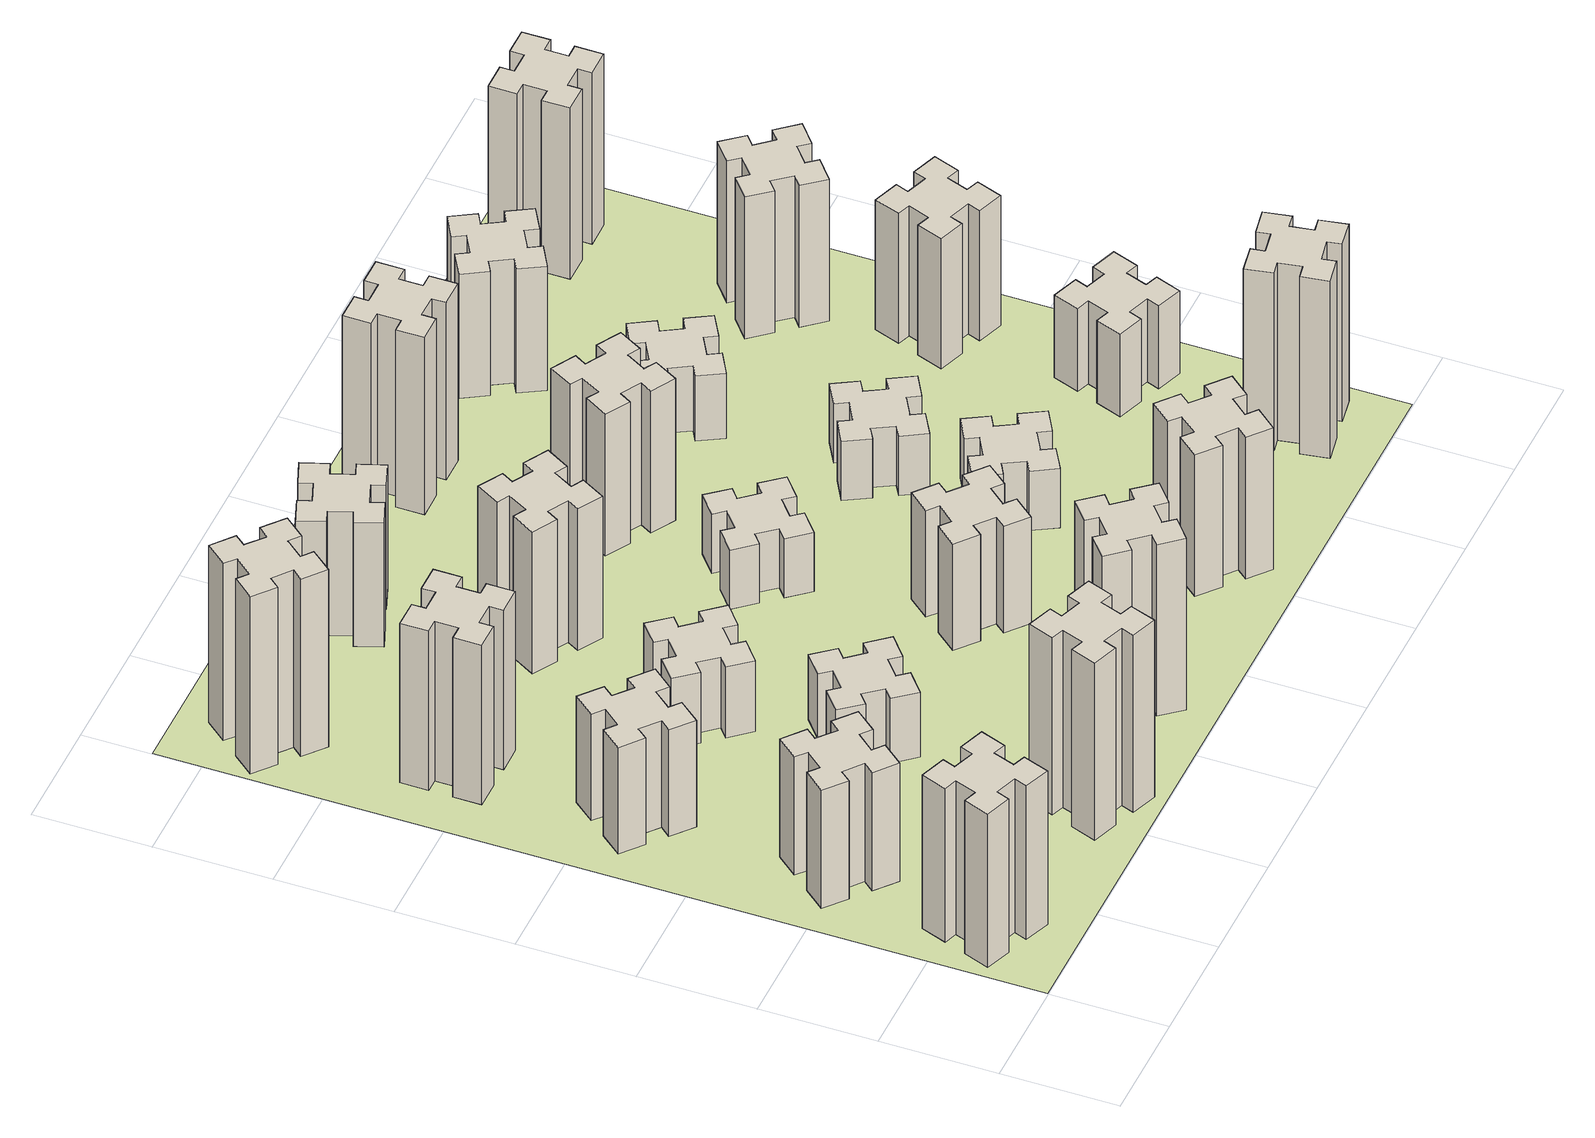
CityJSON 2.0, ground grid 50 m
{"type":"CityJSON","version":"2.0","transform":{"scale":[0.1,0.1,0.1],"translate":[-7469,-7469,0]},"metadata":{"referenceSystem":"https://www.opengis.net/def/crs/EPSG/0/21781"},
"CityObjects":{
"building1":{"type":"Building","attributes":{"class":"1000","function":"1000","usage":"1000","yearOfConstruction":2016,"roofType":"1000","measuredHeight":78,"storeysAboveGround":30,"storeysBelowGround":0},"geometry":[{"type":"Solid","lod":"1","boundaries":[[[[0,1,2,3,4,5,6,7,8,9,10,11,12,13,14,15,16,17,18,19]],[[17,16,20,21]],[[16,15,22,20]],[[15,14,23,22]],[[14,13,24,23]],[[13,12,25,24]],[[12,11,26,25]],[[11,10,27,26]],[[10,9,28,27]],[[9,8,29,28]],[[8,7,30,29]],[[7,6,31,30]],[[6,5,32,31]],[[5,4,33,32]],[[4,3,34,33]],[[3,2,35,34]],[[2,1,36,35]],[[1,0,37,36]],[[0,19,38,37]],[[19,18,39,38]],[[18,17,21,39]],[[24,25,26,27,28,29,30,31,32,33,34,35,36,37,38,39,21,20,22,23]]]]}]},
"building2":{"type":"Building","attributes":{"class":"1000","function":"1000","usage":"1000","yearOfConstruction":2016,"roofType":"1000","measuredHeight":60,"storeysAboveGround":30,"storeysBelowGround":0},"geometry":[{"type":"Solid","lod":"1","boundaries":[[[[40,41,42,43,44,45,46,47,48,49,50,51,52,53,54,55,56,57,58,59]],[[57,56,60,61]],[[56,55,62,60]],[[55,54,63,62]],[[54,53,64,63]],[[53,52,65,64]],[[52,51,66,65]],[[51,50,67,66]],[[50,49,68,67]],[[49,48,69,68]],[[48,47,70,69]],[[47,46,71,70]],[[46,45,72,71]],[[45,44,73,72]],[[44,43,74,73]],[[43,42,75,74]],[[42,41,76,75]],[[41,40,77,76]],[[40,59,78,77]],[[59,58,79,78]],[[58,57,61,79]],[[64,65,66,67,68,69,70,71,72,73,74,75,76,77,78,79,61,60,62,63]]]]}]},
"building3":{"type":"Building","attributes":{"class":"1000","function":"1000","usage":"1000","yearOfConstruction":2016,"roofType":"1000","measuredHeight":54,"storeysAboveGround":30,"storeysBelowGround":0},"geometry":[{"type":"Solid","lod":"1","boundaries":[[[[80,81,82,83,84,85,86,87,88,89,90,91,92,93,94,95,96,97,98,99]],[[97,96,100,101]],[[96,95,102,100]],[[95,94,103,102]],[[94,93,104,103]],[[93,92,105,104]],[[92,91,106,105]],[[91,90,107,106]],[[90,89,108,107]],[[89,88,109,108]],[[88,87,110,109]],[[87,86,111,110]],[[86,85,112,111]],[[85,84,113,112]],[[84,83,114,113]],[[83,82,115,114]],[[82,81,116,115]],[[81,80,117,116]],[[80,99,118,117]],[[99,98,119,118]],[[98,97,101,119]],[[104,105,106,107,108,109,110,111,112,113,114,115,116,117,118,119,101,100,102,103]]]]}]},
"building4":{"type":"Building","attributes":{"class":"1000","function":"1000","usage":"1000","yearOfConstruction":2016,"roofType":"1000","measuredHeight":81,"storeysAboveGround":30,"storeysBelowGround":0},"geometry":[{"type":"Solid","lod":"1","boundaries":[[[[120,121,122,123,124,125,126,127,128,129,130,131,132,133,134,135,136,137,138,139]],[[137,136,140,141]],[[136,135,142,140]],[[135,134,143,142]],[[134,133,144,143]],[[133,132,145,144]],[[132,131,146,145]],[[131,130,147,146]],[[130,129,148,147]],[[129,128,149,148]],[[128,127,150,149]],[[127,126,151,150]],[[126,125,152,151]],[[125,124,153,152]],[[124,123,154,153]],[[123,122,155,154]],[[122,121,156,155]],[[121,120,157,156]],[[120,139,158,157]],[[139,138,159,158]],[[138,137,141,159]],[[144,145,146,147,148,149,150,151,152,153,154,155,156,157,158,159,141,140,142,143]]]]}]},
"building5":{"type":"Building","attributes":{"class":"1000","function":"1000","usage":"1000","yearOfConstruction":2016,"roofType":"1000","measuredHeight":90,"storeysAboveGround":30,"storeysBelowGround":0},"geometry":[{"type":"Solid","lod":"1","boundaries":[[[[160,161,162,163,164,165,166,167,168,169,170,171,172,173,174,175,176,177,178,179]],[[177,176,180,181]],[[176,175,182,180]],[[175,174,183,182]],[[174,173,184,183]],[[173,172,185,184]],[[172,171,186,185]],[[171,170,187,186]],[[170,169,188,187]],[[169,168,189,188]],[[168,167,190,189]],[[167,166,191,190]],[[166,165,192,191]],[[165,164,193,192]],[[164,163,194,193]],[[163,162,195,194]],[[162,161,196,195]],[[161,160,197,196]],[[160,179,198,197]],[[179,178,199,198]],[[178,177,181,199]],[[184,185,186,187,188,189,190,191,192,193,194,195,196,197,198,199,181,180,182,183]]]]}]},
"building6":{"type":"Building","attributes":{"class":"1000","function":"1000","usage":"1000","yearOfConstruction":2016,"roofType":"1000","measuredHeight":90,"storeysAboveGround":30,"storeysBelowGround":0},"geometry":[{"type":"Solid","lod":"1","boundaries":[[[[200,201,202,203,204,205,206,207,208,209,210,211,212,213,214,215,216,217,218,219]],[[217,216,220,221]],[[216,215,222,220]],[[215,214,223,222]],[[214,213,224,223]],[[213,212,225,224]],[[212,211,226,225]],[[211,210,227,226]],[[210,209,228,227]],[[209,208,229,228]],[[208,207,230,229]],[[207,206,231,230]],[[206,205,232,231]],[[205,204,233,232]],[[204,203,234,233]],[[203,202,235,234]],[[202,201,236,235]],[[201,200,237,236]],[[200,219,238,237]],[[219,218,239,238]],[[218,217,221,239]],[[224,225,226,227,228,229,230,231,232,233,234,235,236,237,238,239,221,220,222,223]]]]}]},
"building7":{"type":"Building","attributes":{"class":"1000","function":"1000","usage":"1000","yearOfConstruction":2016,"roofType":"1000","measuredHeight":33,"storeysAboveGround":30,"storeysBelowGround":0},"geometry":[{"type":"Solid","lod":"1","boundaries":[[[[240,241,242,243,244,245,246,247,248,249,250,251,252,253,254,255,256,257,258,259]],[[257,256,260,261]],[[256,255,262,260]],[[255,254,263,262]],[[254,253,264,263]],[[253,252,265,264]],[[252,251,266,265]],[[251,250,267,266]],[[250,249,268,267]],[[249,248,269,268]],[[248,247,270,269]],[[247,246,271,270]],[[246,245,272,271]],[[245,244,273,272]],[[244,243,274,273]],[[243,242,275,274]],[[242,241,276,275]],[[241,240,277,276]],[[240,259,278,277]],[[259,258,279,278]],[[258,257,261,279]],[[264,265,266,267,268,269,270,271,272,273,274,275,276,277,278,279,261,260,262,263]]]]}]},
"building8":{"type":"Building","attributes":{"class":"1000","function":"1000","usage":"1000","yearOfConstruction":2016,"roofType":"1000","measuredHeight":36,"storeysAboveGround":30,"storeysBelowGround":0},"geometry":[{"type":"Solid","lod":"1","boundaries":[[[[280,281,282,283,284,285,286,287,288,289,290,291,292,293,294,295,296,297,298,299]],[[297,296,300,301]],[[296,295,302,300]],[[295,294,303,302]],[[294,293,304,303]],[[293,292,305,304]],[[292,291,306,305]],[[291,290,307,306]],[[290,289,308,307]],[[289,288,309,308]],[[288,287,310,309]],[[287,286,311,310]],[[286,285,312,311]],[[285,284,313,312]],[[284,283,314,313]],[[283,282,315,314]],[[282,281,316,315]],[[281,280,317,316]],[[280,299,318,317]],[[299,298,319,318]],[[298,297,301,319]],[[304,305,306,307,308,309,310,311,312,313,314,315,316,317,318,319,301,300,302,303]]]]}]},
"building9":{"type":"Building","attributes":{"class":"1000","function":"1000","usage":"1000","yearOfConstruction":2016,"roofType":"1000","measuredHeight":87,"storeysAboveGround":30,"storeysBelowGround":0},"geometry":[{"type":"Solid","lod":"1","boundaries":[[[[320,321,322,323,324,325,326,327,328,329,330,331,332,333,334,335,336,337,338,339]],[[337,336,340,341]],[[336,335,342,340]],[[335,334,343,342]],[[334,333,344,343]],[[333,332,345,344]],[[332,331,346,345]],[[331,330,347,346]],[[330,329,348,347]],[[329,328,349,348]],[[328,327,350,349]],[[327,326,351,350]],[[326,325,352,351]],[[325,324,353,352]],[[324,323,354,353]],[[323,322,355,354]],[[322,321,356,355]],[[321,320,357,356]],[[320,339,358,357]],[[339,338,359,358]],[[338,337,341,359]],[[344,345,346,347,348,349,350,351,352,353,354,355,356,357,358,359,341,340,342,343]]]]}]},
"building10":{"type":"Building","attributes":{"class":"1000","function":"1000","usage":"1000","yearOfConstruction":2016,"roofType":"1000","measuredHeight":72,"storeysAboveGround":30,"storeysBelowGround":0},"geometry":[{"type":"Solid","lod":"1","boundaries":[[[[360,361,362,363,364,365,366,367,368,369,370,371,372,373,374,375,376,377,378,379]],[[377,376,380,381]],[[376,375,382,380]],[[375,374,383,382]],[[374,373,384,383]],[[373,372,385,384]],[[372,371,386,385]],[[371,370,387,386]],[[370,369,388,387]],[[369,368,389,388]],[[368,367,390,389]],[[367,366,391,390]],[[366,365,392,391]],[[365,364,393,392]],[[364,363,394,393]],[[363,362,395,394]],[[362,361,396,395]],[[361,360,397,396]],[[360,379,398,397]],[[379,378,399,398]],[[378,377,381,399]],[[384,385,386,387,388,389,390,391,392,393,394,395,396,397,398,399,381,380,382,383]]]]}]},
"building11":{"type":"Building","attributes":{"class":"1000","function":"1000","usage":"1000","yearOfConstruction":2016,"roofType":"1000","measuredHeight":63,"storeysAboveGround":30,"storeysBelowGround":0},"geometry":[{"type":"Solid","lod":"1","boundaries":[[[[400,401,402,403,404,405,406,407,408,409,410,411,412,413,414,415,416,417,418,419]],[[417,416,420,421]],[[416,415,422,420]],[[415,414,423,422]],[[414,413,424,423]],[[413,412,425,424]],[[412,411,426,425]],[[411,410,427,426]],[[410,409,428,427]],[[409,408,429,428]],[[408,407,430,429]],[[407,406,431,430]],[[406,405,432,431]],[[405,404,433,432]],[[404,403,434,433]],[[403,402,435,434]],[[402,401,436,435]],[[401,400,437,436]],[[400,419,438,437]],[[419,418,439,438]],[[418,417,421,439]],[[424,425,426,427,428,429,430,431,432,433,434,435,436,437,438,439,421,420,422,423]]]]}]},
"building12":{"type":"Building","attributes":{"class":"1000","function":"1000","usage":"1000","yearOfConstruction":2016,"roofType":"1000","measuredHeight":54,"storeysAboveGround":30,"storeysBelowGround":0},"geometry":[{"type":"Solid","lod":"1","boundaries":[[[[440,441,442,443,444,445,446,447,448,449,450,451,452,453,454,455,456,457,458,459]],[[457,456,460,461]],[[456,455,462,460]],[[455,454,463,462]],[[454,453,464,463]],[[453,452,465,464]],[[452,451,466,465]],[[451,450,467,466]],[[450,449,468,467]],[[449,448,469,468]],[[448,447,470,469]],[[447,446,471,470]],[[446,445,472,471]],[[445,444,473,472]],[[444,443,474,473]],[[443,442,475,474]],[[442,441,476,475]],[[441,440,477,476]],[[440,459,478,477]],[[459,458,479,478]],[[458,457,461,479]],[[464,465,466,467,468,469,470,471,472,473,474,475,476,477,478,479,461,460,462,463]]]]}]},
"building13":{"type":"Building","attributes":{"class":"1000","function":"1000","usage":"1000","yearOfConstruction":2016,"roofType":"1000","measuredHeight":30,"storeysAboveGround":30,"storeysBelowGround":0},"geometry":[{"type":"Solid","lod":"1","boundaries":[[[[480,481,482,483,484,485,486,487,488,489,490,491,492,493,494,495,496,497,498,499]],[[497,496,500,501]],[[496,495,502,500]],[[495,494,503,502]],[[494,493,504,503]],[[493,492,505,504]],[[492,491,506,505]],[[491,490,507,506]],[[490,489,508,507]],[[489,488,509,508]],[[488,487,510,509]],[[487,486,511,510]],[[486,485,512,511]],[[485,484,513,512]],[[484,483,514,513]],[[483,482,515,514]],[[482,481,516,515]],[[481,480,517,516]],[[480,499,518,517]],[[499,498,519,518]],[[498,497,501,519]],[[504,505,506,507,508,509,510,511,512,513,514,515,516,517,518,519,501,500,502,503]]]]}]},
"building14":{"type":"Building","attributes":{"class":"1000","function":"1000","usage":"1000","yearOfConstruction":2016,"roofType":"1000","measuredHeight":72,"storeysAboveGround":30,"storeysBelowGround":0},"geometry":[{"type":"Solid","lod":"1","boundaries":[[[[520,521,522,523,524,525,526,527,528,529,530,531,532,533,534,535,536,537,538,539]],[[537,536,540,541]],[[536,535,542,540]],[[535,534,543,542]],[[534,533,544,543]],[[533,532,545,544]],[[532,531,546,545]],[[531,530,547,546]],[[530,529,548,547]],[[529,528,549,548]],[[528,527,550,549]],[[527,526,551,550]],[[526,525,552,551]],[[525,524,553,552]],[[524,523,554,553]],[[523,522,555,554]],[[522,521,556,555]],[[521,520,557,556]],[[520,539,558,557]],[[539,538,559,558]],[[538,537,541,559]],[[544,545,546,547,548,549,550,551,552,553,554,555,556,557,558,559,541,540,542,543]]]]}]},
"building15":{"type":"Building","attributes":{"class":"1000","function":"1000","usage":"1000","yearOfConstruction":2016,"roofType":"1000","measuredHeight":72,"storeysAboveGround":30,"storeysBelowGround":0},"geometry":[{"type":"Solid","lod":"1","boundaries":[[[[560,561,562,563,564,565,566,567,568,569,570,571,572,573,574,575,576,577,578,579]],[[577,576,580,581]],[[576,575,582,580]],[[575,574,583,582]],[[574,573,584,583]],[[573,572,585,584]],[[572,571,586,585]],[[571,570,587,586]],[[570,569,588,587]],[[569,568,589,588]],[[568,567,590,589]],[[567,566,591,590]],[[566,565,592,591]],[[565,564,593,592]],[[564,563,594,593]],[[563,562,595,594]],[[562,561,596,595]],[[561,560,597,596]],[[560,579,598,597]],[[579,578,599,598]],[[578,577,581,599]],[[584,585,586,587,588,589,590,591,592,593,594,595,596,597,598,599,581,580,582,583]]]]}]},
"building16":{"type":"Building","attributes":{"class":"1000","function":"1000","usage":"1000","yearOfConstruction":2016,"roofType":"1000","measuredHeight":90,"storeysAboveGround":30,"storeysBelowGround":0},"geometry":[{"type":"Solid","lod":"1","boundaries":[[[[600,601,602,603,604,605,606,607,608,609,610,611,612,613,614,615,616,617,618,619]],[[617,616,620,621]],[[616,615,622,620]],[[615,614,623,622]],[[614,613,624,623]],[[613,612,625,624]],[[612,611,626,625]],[[611,610,627,626]],[[610,609,628,627]],[[609,608,629,628]],[[608,607,630,629]],[[607,606,631,630]],[[606,605,632,631]],[[605,604,633,632]],[[604,603,634,633]],[[603,602,635,634]],[[602,601,636,635]],[[601,600,637,636]],[[600,619,638,637]],[[619,618,639,638]],[[618,617,621,639]],[[624,625,626,627,628,629,630,631,632,633,634,635,636,637,638,639,621,620,622,623]]]]}]},
"building17":{"type":"Building","attributes":{"class":"1000","function":"1000","usage":"1000","yearOfConstruction":2016,"roofType":"1000","measuredHeight":30,"storeysAboveGround":30,"storeysBelowGround":0},"geometry":[{"type":"Solid","lod":"1","boundaries":[[[[640,641,642,643,644,645,646,647,648,649,650,651,652,653,654,655,656,657,658,659]],[[657,656,660,661]],[[656,655,662,660]],[[655,654,663,662]],[[654,653,664,663]],[[653,652,665,664]],[[652,651,666,665]],[[651,650,667,666]],[[650,649,668,667]],[[649,648,669,668]],[[648,647,670,669]],[[647,646,671,670]],[[646,645,672,671]],[[645,644,673,672]],[[644,643,674,673]],[[643,642,675,674]],[[642,641,676,675]],[[641,640,677,676]],[[640,659,678,677]],[[659,658,679,678]],[[658,657,661,679]],[[664,665,666,667,668,669,670,671,672,673,674,675,676,677,678,679,661,660,662,663]]]]}]},
"building18":{"type":"Building","attributes":{"class":"1000","function":"1000","usage":"1000","yearOfConstruction":2016,"roofType":"1000","measuredHeight":30,"storeysAboveGround":30,"storeysBelowGround":0},"geometry":[{"type":"Solid","lod":"1","boundaries":[[[[680,681,682,683,684,685,686,687,688,689,690,691,692,693,694,695,696,697,698,699]],[[697,696,700,701]],[[696,695,702,700]],[[695,694,703,702]],[[694,693,704,703]],[[693,692,705,704]],[[692,691,706,705]],[[691,690,707,706]],[[690,689,708,707]],[[689,688,709,708]],[[688,687,710,709]],[[687,686,711,710]],[[686,685,712,711]],[[685,684,713,712]],[[684,683,714,713]],[[683,682,715,714]],[[682,681,716,715]],[[681,680,717,716]],[[680,699,718,717]],[[699,698,719,718]],[[698,697,701,719]],[[704,705,706,707,708,709,710,711,712,713,714,715,716,717,718,719,701,700,702,703]]]]}]},
"building19":{"type":"Building","attributes":{"class":"1000","function":"1000","usage":"1000","yearOfConstruction":2016,"roofType":"1000","measuredHeight":33,"storeysAboveGround":30,"storeysBelowGround":0},"geometry":[{"type":"Solid","lod":"1","boundaries":[[[[720,721,722,723,724,725,726,727,728,729,730,731,732,733,734,735,736,737,738,739]],[[737,736,740,741]],[[736,735,742,740]],[[735,734,743,742]],[[734,733,744,743]],[[733,732,745,744]],[[732,731,746,745]],[[731,730,747,746]],[[730,729,748,747]],[[729,728,749,748]],[[728,727,750,749]],[[727,726,751,750]],[[726,725,752,751]],[[725,724,753,752]],[[724,723,754,753]],[[723,722,755,754]],[[722,721,756,755]],[[721,720,757,756]],[[720,739,758,757]],[[739,738,759,758]],[[738,737,741,759]],[[744,745,746,747,748,749,750,751,752,753,754,755,756,757,758,759,741,740,742,743]]]]}]},
"building20":{"type":"Building","attributes":{"class":"1000","function":"1000","usage":"1000","yearOfConstruction":2016,"roofType":"1000","measuredHeight":90,"storeysAboveGround":30,"storeysBelowGround":0},"geometry":[{"type":"Solid","lod":"1","boundaries":[[[[760,761,762,763,764,765,766,767,768,769,770,771,772,773,774,775,776,777,778,779]],[[777,776,780,781]],[[776,775,782,780]],[[775,774,783,782]],[[774,773,784,783]],[[773,772,785,784]],[[772,771,786,785]],[[771,770,787,786]],[[770,769,788,787]],[[769,768,789,788]],[[768,767,790,789]],[[767,766,791,790]],[[766,765,792,791]],[[765,764,793,792]],[[764,763,794,793]],[[763,762,795,794]],[[762,761,796,795]],[[761,760,797,796]],[[760,779,798,797]],[[779,778,799,798]],[[778,777,781,799]],[[784,785,786,787,788,789,790,791,792,793,794,795,796,797,798,799,781,780,782,783]]]]}]},
"building21":{"type":"Building","attributes":{"class":"1000","function":"1000","usage":"1000","yearOfConstruction":2016,"roofType":"1000","measuredHeight":63,"storeysAboveGround":30,"storeysBelowGround":0},"geometry":[{"type":"Solid","lod":"1","boundaries":[[[[800,801,802,803,804,805,806,807,808,809,810,811,812,813,814,815,816,817,818,819]],[[817,816,820,821]],[[816,815,822,820]],[[815,814,823,822]],[[814,813,824,823]],[[813,812,825,824]],[[812,811,826,825]],[[811,810,827,826]],[[810,809,828,827]],[[809,808,829,828]],[[808,807,830,829]],[[807,806,831,830]],[[806,805,832,831]],[[805,804,833,832]],[[804,803,834,833]],[[803,802,835,834]],[[802,801,836,835]],[[801,800,837,836]],[[800,819,838,837]],[[819,818,839,838]],[[818,817,821,839]],[[824,825,826,827,828,829,830,831,832,833,834,835,836,837,838,839,821,820,822,823]]]]}]},
"building22":{"type":"Building","attributes":{"class":"1000","function":"1000","usage":"1000","yearOfConstruction":2016,"roofType":"1000","measuredHeight":42,"storeysAboveGround":30,"storeysBelowGround":0},"geometry":[{"type":"Solid","lod":"1","boundaries":[[[[840,841,842,843,844,845,846,847,848,849,850,851,852,853,854,855,856,857,858,859]],[[857,856,860,861]],[[856,855,862,860]],[[855,854,863,862]],[[854,853,864,863]],[[853,852,865,864]],[[852,851,866,865]],[[851,850,867,866]],[[850,849,868,867]],[[849,848,869,868]],[[848,847,870,869]],[[847,846,871,870]],[[846,845,872,871]],[[845,844,873,872]],[[844,843,874,873]],[[843,842,875,874]],[[842,841,876,875]],[[841,840,877,876]],[[840,859,878,877]],[[859,858,879,878]],[[858,857,861,879]],[[864,865,866,867,868,869,870,871,872,873,874,875,876,877,878,879,861,860,862,863]]]]}]},
"building23":{"type":"Building","attributes":{"class":"1000","function":"1000","usage":"1000","yearOfConstruction":2016,"roofType":"1000","measuredHeight":66,"storeysAboveGround":30,"storeysBelowGround":0},"geometry":[{"type":"Solid","lod":"1","boundaries":[[[[880,881,882,883,884,885,886,887,888,889,890,891,892,893,894,895,896,897,898,899]],[[897,896,900,901]],[[896,895,902,900]],[[895,894,903,902]],[[894,893,904,903]],[[893,892,905,904]],[[892,891,906,905]],[[891,890,907,906]],[[890,889,908,907]],[[889,888,909,908]],[[888,887,910,909]],[[887,886,911,910]],[[886,885,912,911]],[[885,884,913,912]],[[884,883,914,913]],[[883,882,915,914]],[[882,881,916,915]],[[881,880,917,916]],[[880,899,918,917]],[[899,898,919,918]],[[898,897,901,919]],[[904,905,906,907,908,909,910,911,912,913,914,915,916,917,918,919,901,900,902,903]]]]}]},
"building24":{"type":"Building","attributes":{"class":"1000","function":"1000","usage":"1000","yearOfConstruction":2016,"roofType":"1000","measuredHeight":72,"storeysAboveGround":30,"storeysBelowGround":0},"geometry":[{"type":"Solid","lod":"1","boundaries":[[[[920,921,922,923,924,925,926,927,928,929,930,931,932,933,934,935,936,937,938,939]],[[937,936,940,941]],[[936,935,942,940]],[[935,934,943,942]],[[934,933,944,943]],[[933,932,945,944]],[[932,931,946,945]],[[931,930,947,946]],[[930,929,948,947]],[[929,928,949,948]],[[928,927,950,949]],[[927,926,951,950]],[[926,925,952,951]],[[925,924,953,952]],[[924,923,954,953]],[[923,922,955,954]],[[922,921,956,955]],[[921,920,957,956]],[[920,939,958,957]],[[939,938,959,958]],[[938,937,941,959]],[[944,945,946,947,948,949,950,951,952,953,954,955,956,957,958,959,941,940,942,943]]]]}]},
"building25":{"type":"Building","attributes":{"class":"1000","function":"1000","usage":"1000","yearOfConstruction":2016,"roofType":"1000","measuredHeight":87,"storeysAboveGround":30,"storeysBelowGround":0},"geometry":[{"type":"Solid","lod":"1","boundaries":[[[[960,961,962,963,964,965,966,967,968,969,970,971,972,973,974,975,976,977,978,979]],[[977,976,980,981]],[[976,975,982,980]],[[975,974,983,982]],[[974,973,984,983]],[[973,972,985,984]],[[972,971,986,985]],[[971,970,987,986]],[[970,969,988,987]],[[969,968,989,988]],[[968,967,990,989]],[[967,966,991,990]],[[966,965,992,991]],[[965,964,993,992]],[[964,963,994,993]],[[963,962,995,994]],[[962,961,996,995]],[[961,960,997,996]],[[960,979,998,997]],[[979,978,999,998]],[[978,977,981,999]],[[984,985,986,987,988,989,990,991,992,993,994,995,996,997,998,999,981,980,982,983]]]]}]},
"landuse1":{"type":"LandUse","attributes":{"name":"plot1","function":"1010"},"geometry":[{"type":"MultiSurface","lod":"1","boundaries":[[[1000,1001,1002,1003]]]}]}
},
"vertices":[
[191,289,0],[285,255,0],[264,199,0],[377,157,0],[418,270,0],[362,291,0],[396,385,0],[452,364,0],[493,477,0],[380,518,0],[360,462,0],[266,496,0],[287,552,0],[174,593,0],[133,480,0],[189,460,0],[155,366,0],[99,387,0],[57,274,0],[170,233,0],[155,366,780],[99,387,780],[189,460,780],[133,480,780],[174,593,780],[287,552,780],[266,496,780],[360,462,780],[380,518,780],[493,477,780],[452,364,780],[396,385,780],[362,291,780],[418,270,780],[377,157,780],[264,199,780],[285,255,780],[191,289,780],[170,233,780],[57,274,780],
[484,1067,0],[408,1132,0],[446,1178,0],[354,1255,0],[277,1163,0],[323,1124,0],[259,1048,0],[213,1086,0],[136,994,0],[228,917,0],[266,963,0],[343,899,0],[304,853,0],[396,776,0],[473,868,0],[427,906,0],[492,983,0],[538,944,0],[615,1036,0],[523,1113,0],[492,983,600],[538,944,600],[427,906,600],[473,868,600],[396,776,600],[304,853,600],[343,899,600],[266,963,600],[228,917,600],[136,994,600],[213,1086,600],[259,1048,600],[323,1124,600],[277,1163,600],[354,1255,600],[446,1178,600],[408,1132,600],[484,1067,600],[523,1113,600],[615,1036,600],
[484,1907,0],[408,1972,0],[446,2018,0],[354,2095,0],[277,2003,0],[323,1964,0],[259,1888,0],[213,1926,0],[136,1834,0],[228,1757,0],[266,1803,0],[343,1739,0],[304,1693,0],[396,1616,0],[473,1708,0],[427,1746,0],[492,1823,0],[538,1784,0],[615,1876,0],[523,1953,0],[492,1823,540],[538,1784,540],[427,1746,540],[473,1708,540],[396,1616,540],[304,1693,540],[343,1739,540],[266,1803,540],[228,1757,540],[136,1834,540],[213,1926,540],[259,1888,540],[323,1964,540],[277,2003,540],[354,2095,540],[446,2018,540],[408,1972,540],[484,1907,540],[523,1953,540],[615,1876,540],
[485,2545,0],[485,2645,0],[545,2645,0],[545,2765,0],[425,2765,0],[425,2705,0],[325,2705,0],[325,2765,0],[205,2765,0],[205,2645,0],[265,2645,0],[265,2545,0],[205,2545,0],[205,2425,0],[325,2425,0],[325,2485,0],[425,2485,0],[425,2425,0],[545,2425,0],[545,2545,0],[425,2485,810],[425,2425,810],[325,2485,810],[325,2425,810],[205,2425,810],[205,2545,810],[265,2545,810],[265,2645,810],[205,2645,810],[205,2765,810],[325,2765,810],[325,2705,810],[425,2705,810],[425,2765,810],[545,2765,810],[545,2645,810],[485,2645,810],[485,2545,810],[545,2545,810],[545,2425,810],
[1029,360,0],[995,266,0],[939,287,0],[897,174,0],[1010,133,0],[1031,189,0],[1125,155,0],[1104,99,0],[1217,57,0],[1258,170,0],[1202,191,0],[1236,285,0],[1292,264,0],[1333,377,0],[1220,418,0],[1200,362,0],[1106,396,0],[1127,452,0],[1014,493,0],[973,380,0],[1106,396,900],[1127,452,900],[1200,362,900],[1220,418,900],[1333,377,900],[1292,264,900],[1236,285,900],[1202,191,900],[1258,170,900],[1217,57,900],[1104,99,900],[1125,155,900],[1031,189,900],[1010,133,900],[897,174,900],[939,287,900],[995,266,900],[1029,360,900],[973,380,900],[1014,493,900],
[384,3387,0],[308,3452,0],[346,3498,0],[254,3575,0],[177,3483,0],[223,3444,0],[159,3368,0],[113,3406,0],[36,3314,0],[128,3237,0],[166,3283,0],[243,3219,0],[204,3173,0],[296,3096,0],[373,3188,0],[327,3226,0],[392,3303,0],[438,3264,0],[515,3356,0],[423,3433,0],[392,3303,900],[438,3264,900],[327,3226,900],[373,3188,900],[296,3096,900],[204,3173,900],[243,3219,900],[166,3283,900],[128,3237,900],[36,3314,900],[113,3406,900],[159,3368,900],[223,3444,900],[177,3483,900],[254,3575,900],[346,3498,900],[308,3452,900],[384,3387,900],[423,3433,900],[515,3356,900],
[1083,1332,0],[1006,1267,0],[968,1313,0],[876,1236,0],[953,1144,0],[999,1183,0],[1063,1106,0],[1017,1068,0],[1094,976,0],[1186,1053,0],[1148,1099,0],[1224,1163,0],[1263,1117,0],[1355,1194,0],[1278,1286,0],[1232,1248,0],[1167,1324,0],[1213,1363,0],[1136,1455,0],[1044,1378,0],[1167,1324,330],[1213,1363,330],[1232,1248,330],[1278,1286,330],[1355,1194,330],[1263,1117,330],[1224,1163,330],[1148,1099,330],[1186,1053,330],[1094,976,330],[1017,1068,330],[1063,1106,330],[999,1183,330],[953,1144,330],[876,1236,330],[968,1313,330],[1006,1267,330],[1083,1332,330],[1044,1378,330],[1136,1455,330],
[983,1972,0],[906,1907,0],[868,1953,0],[776,1876,0],[853,1784,0],[899,1823,0],[963,1746,0],[917,1708,0],[994,1616,0],[1086,1693,0],[1048,1739,0],[1124,1803,0],[1163,1757,0],[1255,1834,0],[1178,1926,0],[1132,1888,0],[1067,1964,0],[1113,2003,0],[1036,2095,0],[944,2018,0],[1067,1964,360],[1113,2003,360],[1132,1888,360],[1178,1926,360],[1255,1834,360],[1163,1757,360],[1124,1803,360],[1048,1739,360],[1086,1693,360],[994,1616,360],[917,1708,360],[963,1746,360],[899,1823,360],[853,1784,360],[776,1876,360],[868,1953,360],[906,1907,360],[983,1972,360],[944,2018,360],[1036,2095,360],
[1639,343,0],[1703,266,0],[1657,228,0],[1734,136,0],[1826,213,0],[1788,259,0],[1864,323,0],[1903,277,0],[1995,354,0],[1918,446,0],[1872,408,0],[1807,484,0],[1853,523,0],[1776,615,0],[1684,538,0],[1723,492,0],[1646,427,0],[1608,473,0],[1516,396,0],[1593,304,0],[1646,427,870],[1608,473,870],[1723,492,870],[1684,538,870],[1776,615,870],[1853,523,870],[1807,484,870],[1872,408,870],[1918,446,870],[1995,354,870],[1903,277,870],[1864,323,870],[1788,259,870],[1826,213,870],[1734,136,870],[1657,228,870],[1703,266,870],[1639,343,870],[1593,304,870],[1516,396,870],
[1117,2525,0],[1204,2475,0],[1174,2423,0],[1278,2363,0],[1338,2467,0],[1286,2497,0],[1336,2584,0],[1388,2554,0],[1448,2658,0],[1344,2718,0],[1314,2666,0],[1227,2716,0],[1257,2768,0],[1153,2828,0],[1093,2724,0],[1145,2694,0],[1095,2607,0],[1043,2637,0],[983,2533,0],[1087,2473,0],[1095,2607,720],[1043,2637,720],[1145,2694,720],[1093,2724,720],[1153,2828,720],[1257,2768,720],[1227,2716,720],[1314,2666,720],[1344,2718,720],[1448,2658,720],[1388,2554,720],[1336,2584,720],[1286,2497,720],[1338,2467,720],[1278,2363,720],[1174,2423,720],[1204,2475,720],[1117,2525,720],[1087,2473,720],[983,2533,720],
[1025,3456,0],[931,3422,0],[910,3478,0],[797,3437,0],[839,3324,0],[895,3345,0],[929,3251,0],[873,3230,0],[914,3117,0],[1027,3159,0],[1006,3215,0],[1100,3249,0],[1120,3193,0],[1233,3234,0],[1192,3347,0],[1136,3326,0],[1102,3420,0],[1158,3440,0],[1117,3553,0],[1004,3512,0],[1102,3420,630],[1158,3440,630],[1136,3326,630],[1192,3347,630],[1233,3234,630],[1120,3193,630],[1100,3249,630],[1006,3215,630],[1027,3159,630],[914,3117,630],[873,3230,630],[929,3251,630],[895,3345,630],[839,3324,630],[797,3437,630],[910,3478,630],[931,3422,630],[1025,3456,630],[1004,3512,630],[1117,3553,630],
[1903,1224,0],[1839,1148,0],[1793,1186,0],[1716,1094,0],[1808,1017,0],[1846,1063,0],[1923,999,0],[1884,953,0],[1976,876,0],[2053,968,0],[2007,1006,0],[2072,1083,0],[2118,1044,0],[2195,1136,0],[2103,1213,0],[2064,1167,0],[1988,1232,0],[2026,1278,0],[1934,1355,0],[1857,1263,0],[1988,1232,540],[2026,1278,540],[2064,1167,540],[2103,1213,540],[2195,1136,540],[2118,1044,540],[2072,1083,540],[2007,1006,540],[2053,968,540],[1976,876,540],[1884,953,540],[1923,999,540],[1846,1063,540],[1808,1017,540],[1716,1094,540],[1793,1186,540],[1839,1148,540],[1903,1224,540],[1857,1263,540],[1934,1355,540],
[1972,1988,0],[1907,2064,0],[1953,2103,0],[1876,2195,0],[1784,2118,0],[1823,2072,0],[1746,2007,0],[1708,2053,0],[1616,1976,0],[1693,1884,0],[1739,1923,0],[1803,1846,0],[1757,1808,0],[1834,1716,0],[1926,1793,0],[1888,1839,0],[1964,1903,0],[2003,1857,0],[2095,1934,0],[2018,2026,0],[1964,1903,300],[2003,1857,300],[1888,1839,300],[1926,1793,300],[1834,1716,300],[1757,1808,300],[1803,1846,300],[1739,1923,300],[1693,1884,300],[1616,1976,300],[1708,2053,300],[1746,2007,300],[1823,2072,300],[1784,2118,300],[1876,2195,300],[1953,2103,300],[1907,2064,300],[1972,1988,300],[2018,2026,300],[2095,1934,300],
[2486,323,0],[2563,259,0],[2524,213,0],[2616,136,0],[2693,228,0],[2647,266,0],[2712,343,0],[2758,304,0],[2835,396,0],[2743,473,0],[2704,427,0],[2628,492,0],[2666,538,0],[2574,615,0],[2497,523,0],[2543,484,0],[2479,408,0],[2433,446,0],[2356,354,0],[2448,277,0],[2479,408,720],[2433,446,720],[2543,484,720],[2497,523,720],[2574,615,720],[2666,538,720],[2628,492,720],[2704,427,720],[2743,473,720],[2835,396,720],[2758,304,720],[2712,343,720],[2647,266,720],[2693,228,720],[2616,136,720],[2524,213,720],[2563,259,720],[2486,323,720],[2448,277,720],[2356,354,720],
[2026,2497,0],[2076,2584,0],[2128,2554,0],[2188,2658,0],[2084,2718,0],[2054,2666,0],[1967,2716,0],[1997,2768,0],[1893,2828,0],[1833,2724,0],[1885,2694,0],[1835,2607,0],[1783,2637,0],[1723,2533,0],[1827,2473,0],[1857,2525,0],[1944,2475,0],[1914,2423,0],[2018,2363,0],[2078,2467,0],[1944,2475,720],[1914,2423,720],[1857,2525,720],[1827,2473,720],[1723,2533,720],[1783,2637,720],[1835,2607,720],[1885,2694,720],[1833,2724,720],[1893,2828,720],[1997,2768,720],[1967,2716,720],[2054,2666,720],[2084,2718,720],[2188,2658,720],[2128,2554,720],[2076,2584,720],[2026,2497,720],[2078,2467,720],[2018,2363,720],
[1965,3385,0],[1965,3485,0],[2025,3485,0],[2025,3605,0],[1905,3605,0],[1905,3545,0],[1805,3545,0],[1805,3605,0],[1685,3605,0],[1685,3485,0],[1745,3485,0],[1745,3385,0],[1685,3385,0],[1685,3265,0],[1805,3265,0],[1805,3325,0],[1905,3325,0],[1905,3265,0],[2025,3265,0],[2025,3385,0],[1905,3325,900],[1905,3265,900],[1805,3325,900],[1805,3265,900],[1685,3265,900],[1685,3385,900],[1745,3385,900],[1745,3485,900],[1685,3485,900],[1685,3605,900],[1805,3605,900],[1805,3545,900],[1905,3545,900],[1905,3605,900],[2025,3605,900],[2025,3485,900],[1965,3485,900],[1965,3385,900],[2025,3385,900],[2025,3265,900],
[2607,1095,0],[2694,1145,0],[2724,1093,0],[2828,1153,0],[2768,1257,0],[2716,1227,0],[2666,1314,0],[2718,1344,0],[2658,1448,0],[2554,1388,0],[2584,1336,0],[2497,1286,0],[2467,1338,0],[2363,1278,0],[2423,1174,0],[2475,1204,0],[2525,1117,0],[2473,1087,0],[2533,983,0],[2637,1043,0],[2525,1117,300],[2473,1087,300],[2475,1204,300],[2423,1174,300],[2363,1278,300],[2467,1338,300],[2497,1286,300],[2584,1336,300],[2554,1388,300],[2658,1448,300],[2718,1344,300],[2666,1314,300],[2716,1227,300],[2768,1257,300],[2828,1153,300],[2724,1093,300],[2694,1145,300],[2607,1095,300],[2637,1043,300],[2533,983,300],
[2475,1744,0],[2525,1657,0],[2473,1627,0],[2533,1523,0],[2637,1583,0],[2607,1635,0],[2694,1685,0],[2724,1633,0],[2828,1693,0],[2768,1797,0],[2716,1767,0],[2666,1854,0],[2718,1884,0],[2658,1988,0],[2554,1928,0],[2584,1876,0],[2497,1826,0],[2467,1878,0],[2363,1818,0],[2423,1714,0],[2497,1826,300],[2467,1878,300],[2584,1876,300],[2554,1928,300],[2658,1988,300],[2718,1884,300],[2666,1854,300],[2716,1767,300],[2768,1797,300],[2828,1693,300],[2724,1633,300],[2694,1685,300],[2607,1635,300],[2637,1583,300],[2533,1523,300],[2473,1627,300],[2525,1657,300],[2475,1744,300],[2423,1714,300],[2363,1818,300],
[2475,2584,0],[2525,2497,0],[2473,2467,0],[2533,2363,0],[2637,2423,0],[2607,2475,0],[2694,2525,0],[2724,2473,0],[2828,2533,0],[2768,2637,0],[2716,2607,0],[2666,2694,0],[2718,2724,0],[2658,2828,0],[2554,2768,0],[2584,2716,0],[2497,2666,0],[2467,2718,0],[2363,2658,0],[2423,2554,0],[2497,2666,330],[2467,2718,330],[2584,2716,330],[2554,2768,330],[2658,2828,330],[2718,2724,330],[2666,2694,330],[2716,2607,330],[2768,2637,330],[2828,2533,330],[2724,2473,330],[2694,2525,330],[2607,2475,330],[2637,2423,330],[2533,2363,330],[2473,2467,330],[2525,2497,330],[2475,2584,330],[2423,2554,330],[2363,2658,330],
[3465,492,0],[3367,475,0],[3357,534,0],[3238,513,0],[3259,395,0],[3318,405,0],[3336,307,0],[3277,297,0],[3297,178,0],[3416,199,0],[3405,258,0],[3504,276,0],[3514,217,0],[3632,237,0],[3611,356,0],[3552,345,0],[3535,444,0],[3594,454,0],[3573,572,0],[3455,551,0],[3535,444,900],[3594,454,900],[3552,345,900],[3611,356,900],[3632,237,900],[3514,217,900],[3504,276,900],[3405,258,900],[3416,199,900],[3297,178,900],[3277,297,900],[3336,307,900],[3318,405,900],[3259,395,900],[3238,513,900],[3357,534,900],[3367,475,900],[3465,492,900],[3455,551,900],[3573,572,900],
[2716,3347,0],[2666,3434,0],[2718,3464,0],[2658,3568,0],[2554,3508,0],[2584,3456,0],[2497,3406,0],[2467,3458,0],[2363,3398,0],[2423,3294,0],[2475,3324,0],[2525,3237,0],[2473,3207,0],[2533,3103,0],[2637,3163,0],[2607,3215,0],[2694,3265,0],[2724,3213,0],[2828,3273,0],[2768,3377,0],[2694,3265,630],[2724,3213,630],[2607,3215,630],[2637,3163,630],[2533,3103,630],[2473,3207,630],[2525,3237,630],[2475,3324,630],[2423,3294,630],[2363,3398,630],[2467,3458,630],[2497,3406,630],[2584,3456,630],[2554,3508,630],[2658,3568,630],[2718,3464,630],[2666,3434,630],[2716,3347,630],[2768,3377,630],[2828,3273,630],
[3351,1029,0],[3445,995,0],[3424,939,0],[3537,897,0],[3578,1010,0],[3522,1031,0],[3556,1125,0],[3612,1104,0],[3653,1217,0],[3540,1258,0],[3520,1202,0],[3426,1236,0],[3447,1292,0],[3334,1333,0],[3293,1220,0],[3349,1200,0],[3315,1106,0],[3259,1127,0],[3217,1014,0],[3330,973,0],[3315,1106,420],[3259,1127,420],[3349,1200,420],[3293,1220,420],[3334,1333,420],[3447,1292,420],[3426,1236,420],[3520,1202,420],[3540,1258,420],[3653,1217,420],[3612,1104,420],[3556,1125,420],[3522,1031,420],[3578,1010,420],[3537,897,420],[3424,939,420],[3445,995,420],[3351,1029,420],[3330,973,420],[3217,1014,420],
[3520,1942,0],[3426,1976,0],[3447,2032,0],[3334,2073,0],[3293,1960,0],[3349,1940,0],[3315,1846,0],[3259,1867,0],[3217,1754,0],[3330,1713,0],[3351,1769,0],[3445,1735,0],[3424,1679,0],[3537,1637,0],[3578,1750,0],[3522,1771,0],[3556,1865,0],[3612,1844,0],[3653,1957,0],[3540,1998,0],[3556,1865,660],[3612,1844,660],[3522,1771,660],[3578,1750,660],[3537,1637,660],[3424,1679,660],[3445,1735,660],[3351,1769,660],[3330,1713,660],[3217,1754,660],[3259,1867,660],[3315,1846,660],[3349,1940,660],[3293,1960,660],[3334,2073,660],[3447,2032,660],[3426,1976,660],[3520,1942,660],[3540,1998,660],[3653,1957,660],
[3219,2463,0],[3283,2386,0],[3237,2348,0],[3314,2256,0],[3406,2333,0],[3368,2379,0],[3444,2443,0],[3483,2397,0],[3575,2474,0],[3498,2566,0],[3452,2528,0],[3387,2604,0],[3433,2643,0],[3356,2735,0],[3264,2658,0],[3303,2612,0],[3226,2547,0],[3188,2593,0],[3096,2516,0],[3173,2424,0],[3226,2547,720],[3188,2593,720],[3303,2612,720],[3264,2658,720],[3356,2735,720],[3433,2643,720],[3387,2604,720],[3452,2528,720],[3498,2566,720],[3575,2474,720],[3483,2397,720],[3444,2443,720],[3368,2379,720],[3406,2333,720],[3314,2256,720],[3237,2348,720],[3283,2386,720],[3219,2463,720],[3173,2424,720],[3096,2516,720],
[3285,3325,0],[3385,3325,0],[3385,3265,0],[3505,3265,0],[3505,3385,0],[3445,3385,0],[3445,3485,0],[3505,3485,0],[3505,3605,0],[3385,3605,0],[3385,3545,0],[3285,3545,0],[3285,3605,0],[3165,3605,0],[3165,3485,0],[3225,3485,0],[3225,3385,0],[3165,3385,0],[3165,3265,0],[3285,3265,0],[3225,3385,870],[3165,3385,870],[3225,3485,870],[3165,3485,870],[3165,3605,870],[3285,3605,870],[3285,3545,870],[3385,3545,870],[3385,3605,870],[3505,3605,870],[3505,3485,870],[3445,3485,870],[3445,3385,870],[3505,3385,870],[3505,3265,870],[3385,3265,870],[3385,3325,870],[3285,3325,870],[3285,3265,870],[3165,3265,870],
[5,3705,0],[3705,3705,0],[3705,5,0],[5,5,0]
]}
